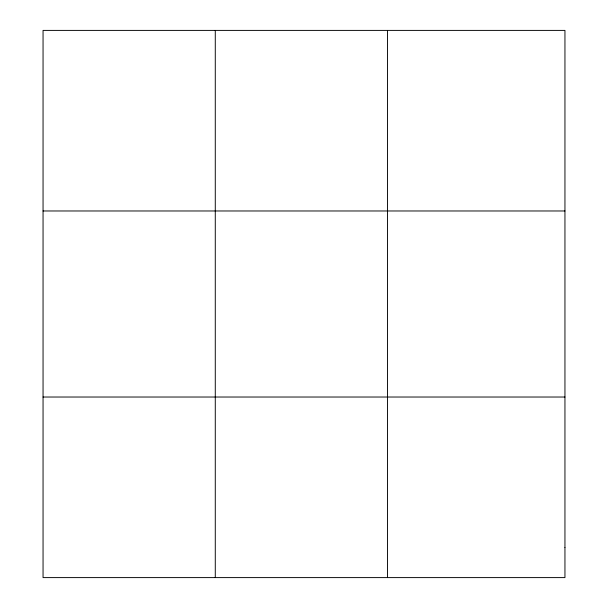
<?xml version="1.0" encoding="UTF-8"?>
<svg xmlns="http://www.w3.org/2000/svg" width="608" height="608" viewBox="0 0 608 608"><rect width="100%" height="100%" fill="white"/><g stroke="black" fill="none" stroke-linecap="round" stroke-linejoin="round"><path stroke-width="0.91" d="M215.278 577.6L215.278 30.4M387.501 577.6L387.501 30.4M43.054 210.976L564.946 210.976M43.054 397.024L564.946 397.024M564.946 547.504L564.946 577.6L43.054 577.6L43.054 30.4L564.946 30.4L564.946 547.504"/></g></svg>
